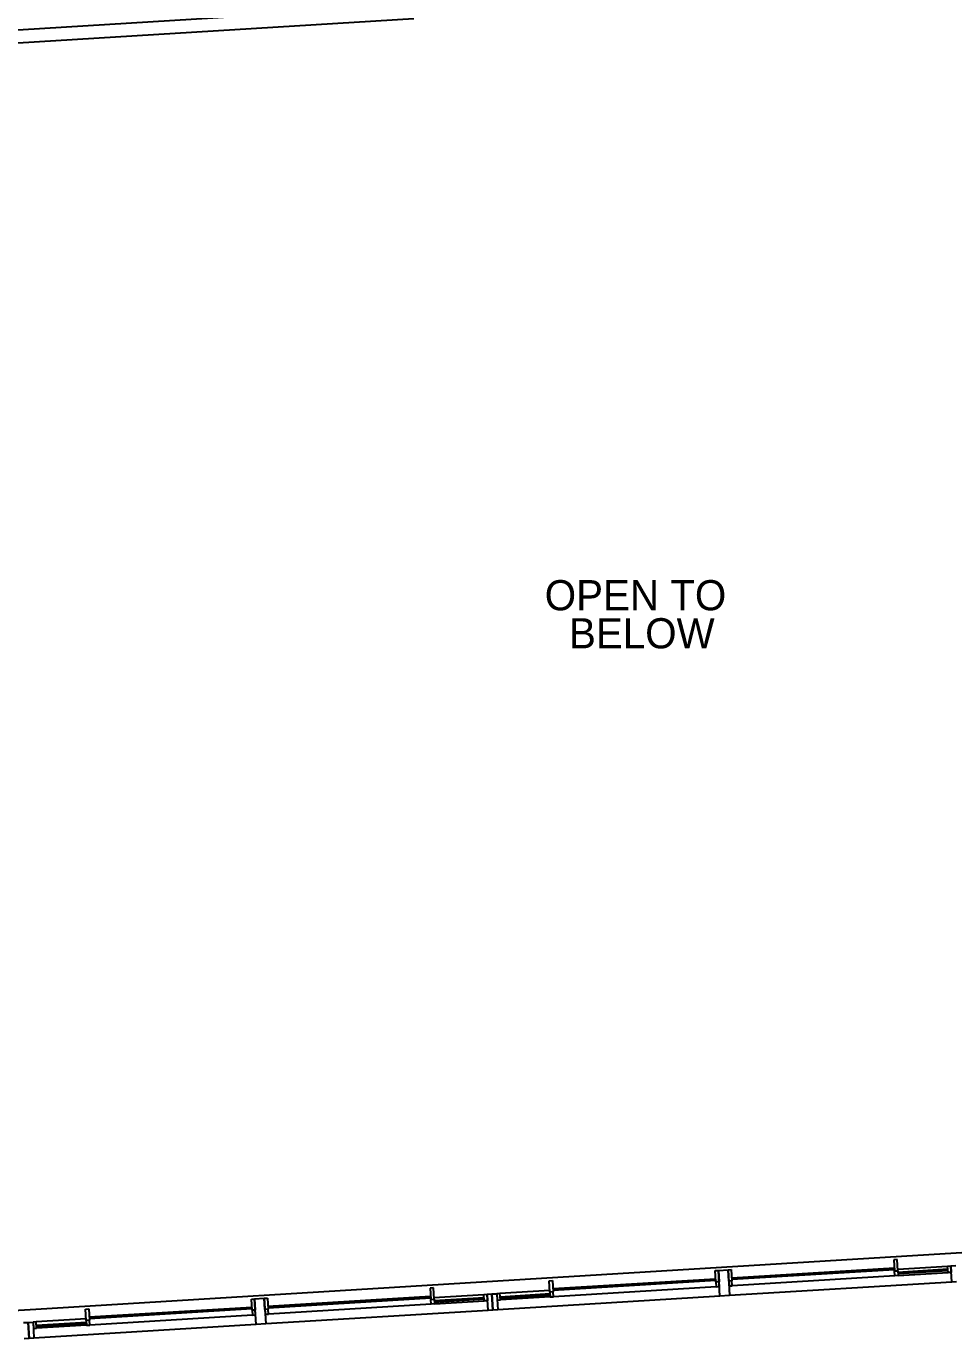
# Model space of a CAD drawing. Header units: inches. Extents: x 0 to 15110, y -1099 to 7181.
# Drawn here: x 8231 to 8806, y 5217 to 6030 of the extents above; entities that cross this region are included whole.
import ezdxf

# ---------------------------------------------------------------- set-up
doc = ezdxf.new("R2010")
doc.units = ezdxf.units.IN
doc.header["$LTSCALE"] = 48
doc.header["$MEASUREMENT"] = 0
for name, color, linetype in [('A-GLAZ', 1, 'CONTINUOUS'), ('A-GLAZ-DETL', 5, 'CONTINUOUS'), ('A-TEXT', 3, 'CONTINUOUS'), ('A-WALL', 7, 'CONTINUOUS'), ('A-WALL-SILL', 3, 'CONTINUOUS')]:
    doc.layers.add(name, color=color, linetype=linetype)
doc.styles.add('ARCH', font='arch.shx')

msp = doc.modelspace()

# ---------------------------------------------------------------- linework, layer by layer
at = {"layer": 'A-GLAZ', "linetype": 'Continuous'}
for p, q in [((8668.23, 5254.64), (8769.04, 5260.8)), ((8668.29, 5253.64), (8769.1, 5259.8)), ((8769.34, 5255.81), (8668.53, 5249.65)), ((8771.09, 5259.93), (8802.04, 5261.82)), ((8802.16, 5259.82), (8771.22, 5257.93)), ((8802.22, 5258.82), (8771.28, 5256.93)), ((8771.34, 5255.93), (8802.28, 5257.83)), ((8557.43, 5247.86), (8658.24, 5254.03)), ((8557.49, 5246.86), (8658.31, 5253.03)), ((8658.55, 5249.04), (8557.74, 5242.87)), ((8380.76, 5237.05), (8481.57, 5243.22)), ((8380.82, 5236.06), (8481.64, 5242.22)), ((8483.63, 5242.34), (8514.57, 5244.24)), ((8514.7, 5242.24), (8483.75, 5240.35)), ((8514.76, 5241.24), (8483.81, 5239.35)), ((8483.88, 5238.35), (8514.82, 5240.24)), ((8555.5, 5246.74), (8524.56, 5244.85)), ((8524.68, 5242.85), (8555.62, 5244.74)), ((8524.74, 5241.85), (8555.68, 5243.75)), ((8555.74, 5242.75), (8524.8, 5240.85)), ((8269.97, 5230.28), (8370.78, 5236.44)), ((8270.03, 5229.28), (8370.84, 5235.45)), ((8371.09, 5231.45), (8270.27, 5225.29)), ((8481.88, 5238.23), (8381.07, 5232.06)), ((8268.03, 5229.16), (8237.09, 5227.27)), ((8237.21, 5225.27), (8268.16, 5227.16)), ((8237.28, 5224.27), (8268.22, 5226.16)), ((8268.28, 5225.17), (8237.34, 5223.27))]:
    msp.add_line(p, q, dxfattribs=at)
at = {"layer": 'A-GLAZ-DETL', "linetype": 'Continuous'}
for p, q in [((8770.73, 5265.92), (8768.73, 5265.79)), ((8768.73, 5265.79), (8769.16, 5258.81)), ((8771.16, 5258.93), (8770.73, 5265.92)), ((8657.94, 5259.02), (8659.94, 5259.14)), ((8658.37, 5252.03), (8657.94, 5259.02)), ((8659.94, 5259.14), (8660.36, 5252.15)), ((8665.92, 5259.51), (8667.92, 5259.63)), ((8666.35, 5252.52), (8665.92, 5259.51)), ((8667.92, 5259.63), (8668.35, 5252.64)), ((8769.16, 5258.81), (8771.16, 5258.93)), ((8769.16, 5258.81), (8771.16, 5258.93)), ((8769.34, 5255.81), (8769.16, 5258.81)), ((8771.34, 5255.93), (8769.34, 5255.81)), ((8771.16, 5258.93), (8771.34, 5255.93)), ((8802.04, 5261.82), (8804.03, 5261.94)), ((8802.28, 5257.83), (8802.04, 5261.82)), ((8804.28, 5257.95), (8802.28, 5257.83)), ((8804.03, 5261.94), (8804.28, 5257.95)), ((8483.27, 5248.33), (8481.27, 5248.21)), ((8481.27, 5248.21), (8481.7, 5241.22)), ((8483.69, 5241.35), (8483.27, 5248.33)), ((8555.13, 5252.73), (8557.13, 5252.85)), ((8555.56, 5245.74), (8555.13, 5252.73)), ((8557.13, 5252.85), (8557.55, 5245.86)), ((8660.36, 5252.15), (8658.37, 5252.03)), ((8660.36, 5252.15), (8658.37, 5252.03)), ((8658.37, 5252.03), (8658.55, 5249.04)), ((8658.55, 5249.04), (8660.55, 5249.16)), ((8660.55, 5249.16), (8660.36, 5252.15)), ((8668.35, 5252.64), (8666.35, 5252.52)), ((8668.35, 5252.64), (8666.35, 5252.52)), ((8666.35, 5252.52), (8666.53, 5249.52)), ((8666.53, 5249.52), (8668.53, 5249.65)), ((8668.53, 5249.65), (8668.35, 5252.64)), ((8370.48, 5241.43), (8372.47, 5241.56)), ((8370.9, 5234.45), (8370.48, 5241.43)), ((8372.47, 5241.56), (8372.9, 5234.57)), ((8378.46, 5241.92), (8380.46, 5242.05)), ((8378.89, 5234.94), (8378.46, 5241.92)), ((8380.46, 5242.05), (8380.88, 5235.06)), ((8481.7, 5241.22), (8483.69, 5241.35)), ((8481.7, 5241.22), (8483.69, 5241.35)), ((8481.88, 5238.23), (8481.7, 5241.22)), ((8483.69, 5241.35), (8483.88, 5238.35)), ((8514.57, 5244.24), (8516.57, 5244.36)), ((8514.82, 5240.24), (8514.57, 5244.24)), ((8516.81, 5240.37), (8514.82, 5240.24)), ((8516.57, 5244.36), (8516.81, 5240.37)), ((8524.56, 5244.85), (8522.56, 5244.73)), ((8522.56, 5244.73), (8522.8, 5240.73)), ((8522.8, 5240.73), (8524.8, 5240.85)), ((8524.8, 5240.85), (8524.56, 5244.85)), ((8557.55, 5245.86), (8555.56, 5245.74)), ((8557.55, 5245.86), (8555.56, 5245.74)), ((8555.56, 5245.74), (8555.74, 5242.75)), ((8555.74, 5242.75), (8557.74, 5242.87)), ((8557.74, 5242.87), (8557.55, 5245.86)), ((8267.67, 5235.15), (8269.66, 5235.27)), ((8268.1, 5228.16), (8267.67, 5235.15)), ((8269.66, 5235.27), (8270.09, 5228.28)), ((8372.9, 5234.57), (8370.9, 5234.45)), ((8372.9, 5234.57), (8370.9, 5234.45)), ((8370.9, 5234.45), (8371.09, 5231.45)), ((8371.09, 5231.45), (8373.08, 5231.58)), ((8373.08, 5231.58), (8372.9, 5234.57)), ((8380.88, 5235.06), (8378.89, 5234.94)), ((8380.88, 5235.06), (8378.89, 5234.94)), ((8378.89, 5234.94), (8379.07, 5231.94)), ((8379.07, 5231.94), (8381.07, 5232.06)), ((8381.07, 5232.06), (8380.88, 5235.06)), ((8483.88, 5238.35), (8481.88, 5238.23)), ((8237.09, 5227.27), (8235.1, 5227.14)), ((8235.1, 5227.14), (8235.34, 5223.15)), ((8235.34, 5223.15), (8237.34, 5223.27)), ((8237.34, 5223.27), (8237.09, 5227.27)), ((8270.09, 5228.28), (8268.1, 5228.16)), ((8270.09, 5228.28), (8268.1, 5228.16)), ((8268.1, 5228.16), (8268.28, 5225.17)), ((8268.28, 5225.17), (8270.27, 5225.29)), ((8270.27, 5225.29), (8270.09, 5228.28))]:
    msp.add_line(p, q, dxfattribs=at)
at = {"layer": 'A-WALL', "linetype": 'Continuous'}
for p, q in [((8183.26, 6025.47), (8470.73, 6043.05)), ((8183.75, 6017.48), (8471.21, 6035.06)), ((8659.94, 5259.14), (8665.92, 5259.51)), ((8660.91, 5243.17), (8659.94, 5259.14)), ((8665.92, 5259.51), (8666.9, 5243.53)), ((8804.03, 5261.94), (8807.03, 5262.12)), ((8804.64, 5251.96), (8804.03, 5261.94)), ((8807.64, 5252.14), (8804.64, 5251.96)), ((8372.47, 5241.56), (8378.46, 5241.92)), ((8373.45, 5225.59), (8372.47, 5241.56)), ((8378.46, 5241.92), (8379.44, 5225.95)), ((8516.57, 5244.36), (8519.56, 5244.54)), ((8517.18, 5234.38), (8516.57, 5244.36)), ((8519.56, 5244.54), (8522.56, 5244.73)), ((8519.56, 5244.54), (8520.17, 5234.56)), ((8520.17, 5234.56), (8519.56, 5244.54)), ((8522.56, 5244.73), (8523.17, 5234.74)), ((8666.9, 5243.53), (8660.91, 5243.17)), ((8520.17, 5234.56), (8517.18, 5234.38)), ((8523.17, 5234.74), (8520.17, 5234.56)), ((8229.11, 5226.78), (8232.1, 5226.96)), ((8232.1, 5226.96), (8235.1, 5227.14)), ((8232.71, 5216.98), (8232.1, 5226.96)), ((8232.1, 5226.96), (8232.71, 5216.98)), ((8235.1, 5227.14), (8235.71, 5217.16)), ((8379.44, 5225.95), (8373.45, 5225.59)), ((8232.71, 5216.98), (8229.72, 5216.8)), ((8235.71, 5217.16), (8232.71, 5216.98))]:
    msp.add_line(p, q, dxfattribs=at)
at = {"layer": 'A-WALL-SILL', "linetype": 'Continuous'}
for p, q in [((9088.04, 5286.95), (8800.57, 5269.37)), ((8800.57, 5269.37), (8513.11, 5251.79)), ((8513.11, 5251.79), (8236.8, 5234.89)), ((8804.64, 5251.96), (8666.9, 5243.53)), ((8660.91, 5243.17), (8523.17, 5234.74)), ((8236.8, 5234.89), (7958.15, 5217.84)), ((8517.18, 5234.38), (8379.44, 5225.95)), ((8373.45, 5225.59), (8235.71, 5217.16))]:
    msp.add_line(p, q, dxfattribs=at)

# ---------------------------------------------------------------- texts
at = {"layer": 'A-TEXT', "lineweight": 18, "style": 'ARCH'}
for s, p in [('OPEN TO', (8552.3, 5668.29)), ('BELOW', (8567.32, 5644.69))]:
    msp.add_text(s, height=18.699, dxfattribs=at).set_placement(p)

doc.saveas('drawing.dxf')
